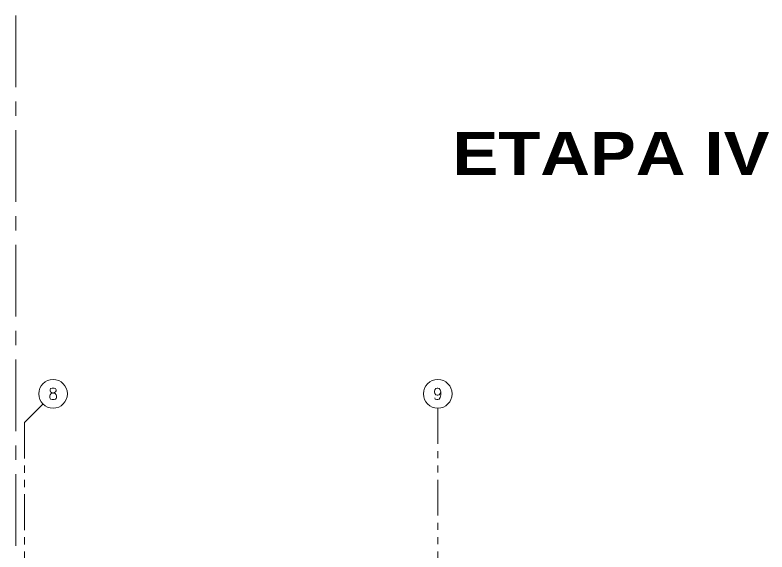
# Model space of a CAD drawing. Header units: millimetres. Extents: x 226317 to 226469, y 8188100 to 8188260.
# Drawn here: x 226388.48 to 226401.59, y 8188210.94 to 8188220.31 of the extents above; entities that cross this region are included whole.
import ezdxf
from ezdxf.enums import TextEntityAlignment as Align

# ---------------------------------------------------------------- set-up
doc = ezdxf.new("R2010")
doc.units = ezdxf.units.MM
for name, pattern in [('CENTER', [2, 1.25, -0.25, 0.25, -0.25]), ('HIDDEN2', [0.1875, 0.125, -0.0625]), ('PHANTOM', [2.5, 1.25, -0.25, 0.25, -0.25, 0.25, -0.25]), ('PHANTOM2', [1.25, 0.625, -0.125, 0.125, -0.125, 0.125, -0.125])]:
    doc.linetypes.add(name, pattern=pattern)
for name, color, linetype in [('A-EJES', 8, 'PHANTOM'), ('A-ESTRUCTURA-HATCH', 8, 'Continuous'), ('A-PROYECCIONES', 8, 'HIDDEN2')]:
    doc.layers.add(name, color=color, linetype=linetype)
doc.layers.add('A-ETAPAS', color=8, linetype='Continuous', lineweight=35, plot=False)
doc.styles.add('R160-75', font='ariblk.ttf', dxfattribs={"height": 0.6})
doc.styles.add('ROMANS', font='ROMANS.shx', dxfattribs={"oblique": 10})

# ---------------------------------------------------------------- blocks, each defined once
blk = doc.blocks.new('EST P1')
at = {"layer": 'A-ESTRUCTURA-HATCH', "lineweight": 0}
h = blk.add_hatch(dxfattribs=at)
h.set_pattern_fill('ANSI31', color=8, scale=0.02)
h.set_pattern_definition([(45, (-226392.07709, -8188203.05961), (-0.04490128060535, 0.04490128060535), [])])
h.paths.add_polyline_path([(-3.61, 5.05), (-3.61, 4.85), (-44.785, 4.85), (-44.785, -0.15), (-46.99, -0.15), (-46.99, -11.15), (-3.61, -11.15), (-3.61, -11.4), (-47.24, -11.4), (-47.24, 0.15), (-45.035, 0.15), (-45.035, 5.05)])
h.paths.add_polyline_path([(5.876, 4.85), (5.876, 5.05), (35.53, 5.05), (35.53, 4.85)])
h.paths.add_polyline_path([(47.915, 5.05), (35.58, 5.05), (35.58, 4.85), (47.915, 4.85)])
h.paths.add_polyline_path([(51.865, 4.85), (53.376, 4.85), (53.376, 5.05), (51.865, 5.05)])
edge = h.paths.add_edge_path()
edge.add_arc((63.301, -0.15), 9.7, 360, 540)
edge.add_line((53.601, -0.15), (53.801, -0.15))
edge.add_arc((63.301, -0.15), 9.5, 0.9047, 180, ccw=False)
edge.add_line((72.799, 0), (70.351, 0))
edge.add_line((70.351, 0), (70.351, -0.15))
edge.add_line((70.351, -0.15), (73.001, -0.15))
edge = h.paths.add_edge_path(flags=0)
edge.add_arc((63.301, -0.15), 3.3, 0.0009, 49.9947)
edge.add_line((65.422, 2.378), (65.422, -0.15))
edge.add_line((65.422, -0.15), (65.272, -0.15))
edge.add_line((65.272, -0.15), (65.272, 2.496))
edge.add_arc((63.301, -0.15), 3.3, 53.3166, 180)
edge.add_line((60.001, -0.15), (59.801, -0.15))
edge.add_arc((63.301, -0.15), 3.5, 2.4574, 179.9999, ccw=False)
edge.add_line((66.797, 0), (69.451, 0))
edge.add_line((69.451, 0), (69.451, -0.15))
edge.add_line((69.451, -0.15), (66.601, -0.15))
h.paths.add_polyline_path([(-3.56, -11.15), (35.53, -11.15), (35.53, -11.4), (-3.56, -11.4)])
h.paths.add_polyline_path([(35.58, -11.15), (71.88, -11.15), (71.88, -11.4), (35.58, -11.4)])
blk = doc.blocks.new('EJES 1P')
at = {"layer": 'A-EJES', "color": 8, "linetype": 'PHANTOM2', "lineweight": 0}
blk.add_line((41.898, 5.416), (41.574, 5.092), dxfattribs=at)
for points in [[(48.784, 5.345), (48.784, -4.158)], [(41.574, 5.092), (41.574, -4.158)]]:
    blk.add_lwpolyline(points, dxfattribs=at)
at = {"layer": 'A-EJES', "color": 8, "linetype": 'Continuous', "lineweight": 0}
for centre in [(42.074, 5.592), (48.784, 5.592)]:
    blk.add_circle(centre, 0.25, dxfattribs=at)
at = {"layer": 'A-EJES', "color": 8, "linetype": 'Continuous', "lineweight": 0, "style": 'ROMANS'}
for s, p in [('8', (42.074, 5.592)), ('9', (48.784, 5.592))]:
    blk.add_text(s, height=0.2, dxfattribs=at).set_placement(p, align=Align.MIDDLE_CENTER)
blk = doc.blocks.new('arq. estac.')
at = {"layer": 'A-ETAPAS', "color": 8, "linetype": 'CENTER', "lineweight": 0}
blk.add_line((226683.914, 8188264.946), (226683.914, 8188104.966), dxfattribs=at)
at = {"color": 8, "lineweight": 0}
blk.add_blockref('EST P1', (226687.499, 8188207.704), dxfattribs=at)
at = {"layer": 'A-PROYECCIONES'}
blk.add_blockref('EJES 1P', (226642.49, 8188212.754), dxfattribs=at)
at = {"layer": 'A-ETAPAS', "color": 1, "lineweight": 0, "style": 'R160-75'}
blk.add_text('ETAPA IV - TORRE F', height=0.75, dxfattribs=at).set_placement((226697.459, 8188222.163), align=Align.CENTER)

msp = doc.modelspace()

# ---------------------------------------------------------------- block references
msp.add_blockref('arq. estac.', (-295.422, -4.646))

doc.saveas('drawing.dxf')
